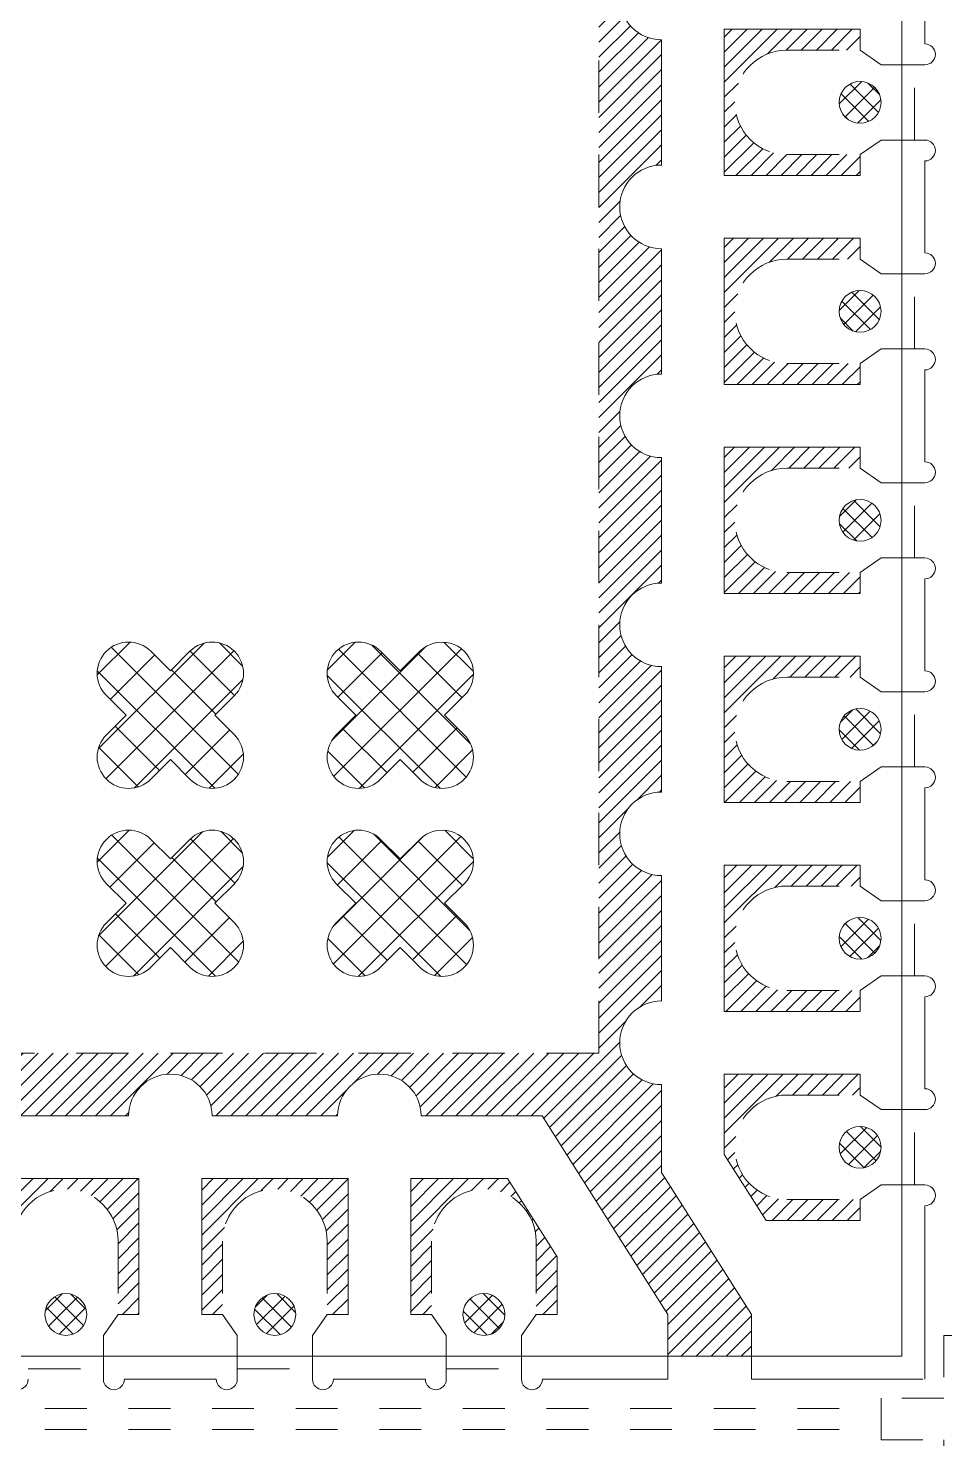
# Model space of a CAD drawing. Header units: millimetres. Extents: x 4471 to 10624, y 832 to 10725.
# Drawn here: x 4548.74 to 4550.933, y 1684.924 to 1688.299 of the extents above; entities that cross this region are included whole.
import ezdxf

# ---------------------------------------------------------------- set-up
doc = ezdxf.new("R2010")
doc.units = ezdxf.units.MM
doc.linetypes.add('HIDDEN', pattern=[0.375, 0.25, -0.125])
for name, color, linetype in [('1', 7, 'Continuous'), ('1D', 4, 'Continuous'), ('BOT', 4, 'Continuous'), ('ETCH', 4, 'Continuous'), ('HALF ETCH ON TOP SIDE', 6, 'Continuous'), ('PKG', 2, 'Continuous')]:
    doc.layers.add(name, color=color, linetype=linetype)
pattern_1 = [(45, (4227.805417, 1676.753815), (-0.0179605122, 0.0179605122), [])]
pattern_2 = [(45, (-21383.37538, -2615.14441), (-0.0449012806, 0.0449012806), []), (135, (-21383.37538, -2615.14441), (-0.0449012806, -0.0449012806), [])]
pattern_3 = [(45, (-21383.37538, -2615.59441), (-0.0449012806, 0.0449012806), []), (135, (-21383.37538, -2615.59441), (-0.0449012806, -0.0449012806), [])]

msp = doc.modelspace()

# ---------------------------------------------------------------- hatches: boundary and pattern name
at = {"layer": 'ETCH'}
h = msp.add_hatch(dxfattribs=at)
h.set_pattern_fill('ANSI31', color=256, scale=0.008, style=0)
h.set_pattern_definition([(45, (4570.453948, 1687.133242), (-0.017960512, 0.017960512), [])])
h.paths.add_polyline_path([(4547.6902, 1694.1214), (4547.8902, 1694.1214), (4547.8902, 1694.0214), (4548.1911, 1693.5464), (4548.4802, 1693.5464, 1), (4548.6802, 1693.5464), (4548.9802, 1693.5464, 1), (4549.1802, 1693.5464), (4549.4802, 1693.5464, 1), (4549.6802, 1693.5464), (4549.9694, 1693.5464), (4550.2702, 1694.0214), (4550.2702, 1694.1214), (4550.4702, 1694.1214), (4550.4702, 1694.0214), (4550.2552, 1693.682), (4550.2552, 1693.4714, 1), (4550.2552, 1693.2714), (4550.2552, 1692.9714, 1), (4550.2552, 1692.7714), (4550.2552, 1692.4714, 1), (4550.2552, 1692.2714), (4550.2552, 1691.9714, 1), (4550.2552, 1691.7714), (4550.2552, 1691.4714, 1), (4550.2552, 1691.2714), (4550.2552, 1690.9714, 1), (4550.2552, 1690.7714), (4550.2552, 1690.4714, 1), (4550.2552, 1690.2714), (4550.2552, 1689.9714, 1), (4550.2552, 1689.7714), (4550.2552, 1689.4714, 1), (4550.2552, 1689.2714), (4550.2552, 1688.9714, 1), (4550.2552, 1688.7714), (4550.2552, 1688.4714, 1), (4550.2552, 1688.2714), (4550.2552, 1687.9714, 1), (4550.2552, 1687.7714), (4550.2552, 1687.4714, 1), (4550.2552, 1687.2714), (4550.2552, 1686.9714, 1), (4550.2552, 1686.7714), (4550.2552, 1686.4714, 1), (4550.2552, 1686.2714), (4550.2552, 1685.9714, 1), (4550.2552, 1685.7714), (4550.2552, 1685.5609), (4550.4702, 1685.2214), (4550.4702, 1685.1214), (4550.2702, 1685.1214), (4550.2702, 1685.2214), (4549.9694, 1685.6964), (4549.6802, 1685.6964, 1), (4549.4802, 1685.6964), (4549.1802, 1685.6964, 1), (4548.9802, 1685.6964), (4548.6802, 1685.6964, 1), (4548.4802, 1685.6964), (4548.1911, 1685.6964), (4547.8902, 1685.2214), (4547.8902, 1685.1214), (4547.6902, 1685.1214), (4547.6902, 1685.2214), (4547.9052, 1685.5609), (4547.9052, 1685.7714, 1), (4547.9052, 1685.9714), (4547.9052, 1686.2714, 1), (4547.9052, 1686.4714), (4547.9052, 1686.7714, 1), (4547.9052, 1686.9714), (4547.9052, 1687.2714, 1), (4547.9052, 1687.4714), (4547.9052, 1687.7714, 1), (4547.9052, 1687.9714), (4547.9052, 1688.2714, 1), (4547.9052, 1688.4714), (4547.9052, 1688.7714, 1), (4547.9052, 1688.9714), (4547.9052, 1689.2714, 1), (4547.9052, 1689.4714), (4547.9052, 1689.7714, 1), (4547.9052, 1689.9714), (4547.9052, 1690.2714, 1), (4547.9052, 1690.4714), (4547.9052, 1690.7714, 1), (4547.9052, 1690.9714), (4547.9052, 1691.2714, 1), (4547.9052, 1691.4714), (4547.9052, 1691.7714, 1), (4547.9052, 1691.9714), (4547.9052, 1692.2714, 1), (4547.9052, 1692.4714), (4547.9052, 1692.7714, 1), (4547.9052, 1692.9714), (4547.9052, 1693.2714, 1), (4547.9052, 1693.4714), (4547.9052, 1693.682), (4547.6902, 1694.0214)])
h.paths.add_polyline_path([(4548.0552, 1693.0464), (4548.0552, 1685.8464), (4550.1052, 1685.8464), (4550.1052, 1693.3964), (4548.4052, 1693.3964)], flags=16)
at = {"layer": 'ETCH', "lineweight": 0}
h = msp.add_hatch(dxfattribs=at)
h.set_pattern_fill('ANSI31', color=256, scale=0.008, angle=180, style=0)
h.set_pattern_definition(pattern_1)
h.paths.add_polyline_path([(4550.7302, 1692.9464), (4550.4052, 1692.9464), (4550.4052, 1693.2964), (4550.7302, 1693.2964), (4550.7302, 1693.2464), (4550.5552, 1693.2464, 1), (4550.5552, 1692.9964), (4550.7302, 1692.9964)])
h.paths.add_polyline_path([(4550.7302, 1692.4464), (4550.4052, 1692.4464), (4550.4052, 1692.7964), (4550.7302, 1692.7964), (4550.7302, 1692.7464), (4550.5552, 1692.7464, 1), (4550.5552, 1692.4964), (4550.7302, 1692.4964)])
h.paths.add_polyline_path([(4550.7302, 1690.9464), (4550.4052, 1690.9464), (4550.4052, 1691.2964), (4550.7302, 1691.2964), (4550.7302, 1691.2464), (4550.5552, 1691.2464, 1), (4550.5552, 1690.9964), (4550.7302, 1690.9964)])
h.paths.add_polyline_path([(4550.7302, 1691.9464), (4550.4052, 1691.9464), (4550.4052, 1692.2964), (4550.7302, 1692.2964), (4550.7302, 1692.2464), (4550.5552, 1692.2464, 1), (4550.5552, 1691.9964), (4550.7302, 1691.9964)])
h.paths.add_polyline_path([(4550.7302, 1690.4464), (4550.4052, 1690.4464), (4550.4052, 1690.7964), (4550.7302, 1690.7964), (4550.7302, 1690.7464), (4550.5552, 1690.7464, 1), (4550.5552, 1690.4964), (4550.7302, 1690.4964)])
h.paths.add_polyline_path([(4550.7302, 1689.9464), (4550.4052, 1689.9464), (4550.4052, 1690.2964), (4550.7302, 1690.2964), (4550.7302, 1690.2464), (4550.5552, 1690.2464, 1), (4550.5552, 1689.9964), (4550.7302, 1689.9964)])
h.paths.add_polyline_path([(4550.7302, 1688.9464), (4550.4052, 1688.9464), (4550.4052, 1689.2964), (4550.7302, 1689.2964), (4550.7302, 1689.2464), (4550.5552, 1689.2464, 1), (4550.5552, 1688.9964), (4550.7302, 1688.9964)])
h.paths.add_polyline_path([(4550.7302, 1693.7964), (4550.7302, 1693.7464), (4550.5552, 1693.7464, 1), (4550.5552, 1693.4964), (4550.7302, 1693.4964), (4550.7302, 1693.4464), (4550.4052, 1693.4464), (4550.4052, 1693.6384), (4550.5053, 1693.7964)])
h.paths.add_polyline_path([(4550.7302, 1691.4464), (4550.4052, 1691.4464), (4550.4052, 1691.7964), (4550.7302, 1691.7964), (4550.7302, 1691.7464), (4550.5552, 1691.7464, 1), (4550.5552, 1691.4964), (4550.7302, 1691.4964)])
h.paths.add_polyline_path([(4550.7302, 1688.2964), (4550.7302, 1688.2464), (4550.5552, 1688.2464, 1), (4550.5552, 1687.9964), (4550.7302, 1687.9964), (4550.7302, 1687.9464), (4550.4052, 1687.9464), (4550.4052, 1688.2964)])
h.paths.add_polyline_path([(4550.7302, 1689.4464), (4550.4052, 1689.4464), (4550.4052, 1689.7964), (4550.7302, 1689.7964), (4550.7302, 1689.7464), (4550.5552, 1689.7464, 1), (4550.5552, 1689.4964), (4550.7302, 1689.4964)])
h.paths.add_polyline_path([(4550.7302, 1688.7964), (4550.7302, 1688.7464), (4550.5552, 1688.7464, 1), (4550.5552, 1688.4964), (4550.7302, 1688.4964), (4550.7302, 1688.4464), (4550.4052, 1688.4464), (4550.4052, 1688.7964)])
h.paths.add_polyline_path([(4550.7302, 1687.4464), (4550.4052, 1687.4464), (4550.4052, 1687.7964), (4550.7302, 1687.7964), (4550.7302, 1687.7464), (4550.5552, 1687.7464, 1), (4550.5552, 1687.4964), (4550.7302, 1687.4964)])
h.paths.add_polyline_path([(4550.7302, 1686.9464), (4550.4052, 1686.9464), (4550.4052, 1687.2964), (4550.7302, 1687.2964), (4550.7302, 1687.2464), (4550.5552, 1687.2464, 1), (4550.5552, 1686.9964), (4550.7302, 1686.9964)])
h.paths.add_polyline_path([(4550.7302, 1685.9464), (4550.4052, 1685.9464), (4550.4052, 1686.2964), (4550.7302, 1686.2964), (4550.7302, 1686.2464), (4550.5552, 1686.2464, 1), (4550.5552, 1685.9964), (4550.7302, 1685.9964)])
h.paths.add_polyline_path([(4550.7302, 1686.4464), (4550.4052, 1686.4464), (4550.4052, 1686.7964), (4550.7302, 1686.7964), (4550.7302, 1686.7464), (4550.5552, 1686.7464, 1), (4550.5552, 1686.4964), (4550.7302, 1686.4964)])
h.paths.add_polyline_path([(4550.5552, 1685.7464, 1), (4550.5552, 1685.4964), (4550.7302, 1685.4964), (4550.7302, 1685.4464), (4550.5053, 1685.4464), (4550.4052, 1685.6044), (4550.4052, 1685.7964), (4550.7302, 1685.7964), (4550.7302, 1685.7464)])
h = msp.add_hatch(dxfattribs=at)
h.set_pattern_fill('ANSI31', color=256, scale=0.008, angle=180, style=0)
h.set_pattern_definition(pattern_1)
h.paths.add_polyline_path([(4550.7302, 1686.2964), (4550.4052, 1686.2964), (4550.4052, 1685.9464), (4550.7302, 1685.9464), (4550.7302, 1685.9964), (4550.5552, 1685.9964, -1), (4550.5552, 1686.2464), (4550.7302, 1686.2464)])
h.paths.add_polyline_path([(4550.7302, 1686.7964), (4550.4052, 1686.7964), (4550.4052, 1686.4464), (4550.7302, 1686.4464), (4550.7302, 1686.4964), (4550.5552, 1686.4964, -1), (4550.5552, 1686.7464), (4550.7302, 1686.7464)])
h.paths.add_polyline_path([(4550.7302, 1688.2964), (4550.4052, 1688.2964), (4550.4052, 1687.9464), (4550.7302, 1687.9464), (4550.7302, 1687.9964), (4550.5552, 1687.9964, -1), (4550.5552, 1688.2464), (4550.7302, 1688.2464)])
h.paths.add_polyline_path([(4550.7302, 1687.2964), (4550.4052, 1687.2964), (4550.4052, 1686.9464), (4550.7302, 1686.9464), (4550.7302, 1686.9964), (4550.5552, 1686.9964, -1), (4550.5552, 1687.2464), (4550.7302, 1687.2464)])
h.paths.add_polyline_path([(4550.7302, 1688.7964), (4550.4052, 1688.7964), (4550.4052, 1688.4464), (4550.7302, 1688.4464), (4550.7302, 1688.4964), (4550.5552, 1688.4964, -1), (4550.5552, 1688.7464), (4550.7302, 1688.7464)])
h.paths.add_polyline_path([(4550.7302, 1689.2964), (4550.4052, 1689.2964), (4550.4052, 1688.9464), (4550.7302, 1688.9464), (4550.7302, 1688.9964), (4550.5552, 1688.9964, -1), (4550.5552, 1689.2464), (4550.7302, 1689.2464)])
h.paths.add_polyline_path([(4550.7302, 1690.2964), (4550.4052, 1690.2964), (4550.4052, 1689.9464), (4550.7302, 1689.9464), (4550.7302, 1689.9964), (4550.5552, 1689.9964, -1), (4550.5552, 1690.2464), (4550.7302, 1690.2464)])
h.paths.add_polyline_path([(4550.7302, 1685.4464), (4550.7302, 1685.4964), (4550.5552, 1685.4964, -1), (4550.5552, 1685.7464), (4550.7302, 1685.7464), (4550.7302, 1685.7964), (4550.4052, 1685.7964), (4550.4052, 1685.6044), (4550.5053, 1685.4464)])
h.paths.add_polyline_path([(4550.7302, 1687.7964), (4550.4052, 1687.7964), (4550.4052, 1687.4464), (4550.7302, 1687.4464), (4550.7302, 1687.4964), (4550.5552, 1687.4964, -1), (4550.5552, 1687.7464), (4550.7302, 1687.7464)])
h.paths.add_polyline_path([(4550.7302, 1690.9464), (4550.7302, 1690.9964), (4550.5552, 1690.9964, -1), (4550.5552, 1691.2464), (4550.7302, 1691.2464), (4550.7302, 1691.2964), (4550.4052, 1691.2964), (4550.4052, 1690.9464)])
h.paths.add_polyline_path([(4550.7302, 1689.7964), (4550.4052, 1689.7964), (4550.4052, 1689.4464), (4550.7302, 1689.4464), (4550.7302, 1689.4964), (4550.5552, 1689.4964, -1), (4550.5552, 1689.7464), (4550.7302, 1689.7464)])
h.paths.add_polyline_path([(4550.7302, 1690.4464), (4550.7302, 1690.4964), (4550.5552, 1690.4964, -1), (4550.5552, 1690.7464), (4550.7302, 1690.7464), (4550.7302, 1690.7964), (4550.4052, 1690.7964), (4550.4052, 1690.4464)])
h.paths.add_polyline_path([(4550.7302, 1691.7964), (4550.4052, 1691.7964), (4550.4052, 1691.4464), (4550.7302, 1691.4464), (4550.7302, 1691.4964), (4550.5552, 1691.4964, -1), (4550.5552, 1691.7464), (4550.7302, 1691.7464)])
h.paths.add_polyline_path([(4550.7302, 1692.2964), (4550.4052, 1692.2964), (4550.4052, 1691.9464), (4550.7302, 1691.9464), (4550.7302, 1691.9964), (4550.5552, 1691.9964, -1), (4550.5552, 1692.2464), (4550.7302, 1692.2464)])
h.paths.add_polyline_path([(4550.7302, 1693.2964), (4550.4052, 1693.2964), (4550.4052, 1692.9464), (4550.7302, 1692.9464), (4550.7302, 1692.9964), (4550.5552, 1692.9964, -1), (4550.5552, 1693.2464), (4550.7302, 1693.2464)])
h.paths.add_polyline_path([(4550.7302, 1692.7964), (4550.4052, 1692.7964), (4550.4052, 1692.4464), (4550.7302, 1692.4464), (4550.7302, 1692.4964), (4550.5552, 1692.4964, -1), (4550.5552, 1692.7464), (4550.7302, 1692.7464)])
h.paths.add_polyline_path([(4550.5552, 1693.4964, -1), (4550.5552, 1693.7464), (4550.7302, 1693.7464), (4550.7302, 1693.7964), (4550.5053, 1693.7964), (4550.4052, 1693.6384), (4550.4052, 1693.4464), (4550.7302, 1693.4464), (4550.7302, 1693.4964)])
h = msp.add_hatch(dxfattribs=at)
h.set_pattern_fill('ANSI31', color=256, scale=0.008, style=0)
h.set_pattern_definition(pattern_1)
h.paths.add_polyline_path([(4548.1552, 1685.3595), (4548.1552, 1685.2214), (4548.2052, 1685.2214), (4548.2052, 1685.3964, -1), (4548.4552, 1685.3964), (4548.4552, 1685.2214), (4548.5052, 1685.2214), (4548.5052, 1685.5464), (4548.2736, 1685.5464)])
h.paths.add_polyline_path([(4548.6552, 1685.2214), (4548.6552, 1685.5464), (4549.0052, 1685.5464), (4549.0052, 1685.2214), (4548.9552, 1685.2214), (4548.9552, 1685.3964, 1), (4548.7052, 1685.3964), (4548.7052, 1685.2214)])
h.paths.add_polyline_path([(4549.6552, 1685.2214), (4549.6552, 1685.5464), (4549.8869, 1685.5464), (4550.0052, 1685.3595), (4550.0052, 1685.2214), (4549.9552, 1685.2214), (4549.9552, 1685.3964, 1), (4549.7052, 1685.3964), (4549.7052, 1685.2214)])
h.paths.add_polyline_path([(4549.1552, 1685.2214), (4549.1552, 1685.5464), (4549.5052, 1685.5464), (4549.5052, 1685.2214), (4549.4552, 1685.2214), (4549.4552, 1685.3964, 1), (4549.2052, 1685.3964), (4549.2052, 1685.2214)])
at = {"layer": 'HALF ETCH ON TOP SIDE', "linetype": 'ByBlock', "lineweight": 0}
h = msp.add_hatch(dxfattribs=at)
h.set_pattern_fill('ANSI37', color=256, scale=0.01)
h.set_pattern_definition([(45, (4427.12646, 1689.164763), (-0.02245064, 0.02245064), []), (135, (4427.12646, 1689.164763), (-0.02245064, -0.02245064), [])])
h.paths.add_polyline_path([(4548.3802, 1685.2214, 1), (4548.2802, 1685.2214, 1)])
h.paths.add_polyline_path([(4550.7802, 1685.6214, 1), (4550.6802, 1685.6214, 1)])
h.paths.add_polyline_path([(4550.7802, 1686.1214, 1), (4550.6802, 1686.1214, 1)])
h.paths.add_polyline_path([(4550.7802, 1686.6214, 1), (4550.6802, 1686.6214, 1)])
h.paths.add_polyline_path([(4550.7802, 1687.1214, 1), (4550.6802, 1687.1214, 1)])
h.paths.add_polyline_path([(4550.7802, 1687.6214, 1), (4550.6802, 1687.6214, 1)])
h.paths.add_polyline_path([(4550.7802, 1688.1214, 1), (4550.6802, 1688.1214, 1)])
h.paths.add_polyline_path([(4550.7802, 1688.6214, 1), (4550.6802, 1688.6214, 1)])
h.paths.add_polyline_path([(4550.7802, 1689.1214, 1), (4550.6802, 1689.1214, 1)])
h.paths.add_polyline_path([(4550.7802, 1689.6214, 1), (4550.6802, 1689.6214, 1)])
h.paths.add_polyline_path([(4550.7802, 1690.1214, 1), (4550.6802, 1690.1214, 1)])
h.paths.add_polyline_path([(4550.7802, 1690.6214, 1), (4550.6802, 1690.6214, 1)])
h.paths.add_polyline_path([(4547.4802, 1690.6214, 1), (4547.3802, 1690.6214, 1)])
h.paths.add_polyline_path([(4547.4802, 1690.1214, 1), (4547.3802, 1690.1214, 1)])
h.paths.add_polyline_path([(4547.4802, 1689.6214, 1), (4547.3802, 1689.6214, 1)])
h.paths.add_polyline_path([(4550.7802, 1691.1214, 1), (4550.6802, 1691.1214, 1)])
h.paths.add_polyline_path([(4550.7802, 1691.6214, 1), (4550.6802, 1691.6214, 1)])
h.paths.add_polyline_path([(4550.7802, 1692.1214, 1), (4550.6802, 1692.1214, 1)])
h.paths.add_polyline_path([(4550.7802, 1692.6214, 1), (4550.6802, 1692.6214, 1)])
h.paths.add_polyline_path([(4550.7802, 1693.1214, 1), (4550.6802, 1693.1214, 1)])
h.paths.add_polyline_path([(4547.4802, 1692.6214, 1), (4547.3802, 1692.6214, 1)])
h.paths.add_polyline_path([(4547.4802, 1692.1214, 1), (4547.3802, 1692.1214, 1)])
h.paths.add_polyline_path([(4547.4802, 1691.6214, 1), (4547.3802, 1691.6214, 1)])
h.paths.add_polyline_path([(4547.4802, 1691.1214, 1), (4547.3802, 1691.1214, 1)])
h.paths.add_polyline_path([(4547.4802, 1689.1214, 1), (4547.3802, 1689.1214, 1)])
h.paths.add_polyline_path([(4547.4802, 1688.6214, 1), (4547.3802, 1688.6214, 1)])
h.paths.add_polyline_path([(4548.8802, 1685.2214, 1), (4548.7802, 1685.2214, 1)])
h.paths.add_polyline_path([(4549.3802, 1685.2214, 1), (4549.2802, 1685.2214, 1)])
h.paths.add_polyline_path([(4549.8802, 1685.2214, 1), (4549.7802, 1685.2214, 1)])
h.paths.add_polyline_path([(4550.7802, 1693.6214, 1), (4550.6802, 1693.6214, 1)])
h.paths.add_polyline_path([(4549.3802, 1694.0214, 1), (4549.2802, 1694.0214, 1)])
h.paths.add_polyline_path([(4548.8802, 1694.0214, 1), (4548.7802, 1694.0214, 1)])
h.paths.add_polyline_path([(4548.3802, 1694.0214, 1), (4548.2802, 1694.0214, 1)])
h.paths.add_polyline_path([(4549.8802, 1694.0214, 1), (4549.7802, 1694.0214, 1)])
h.paths.add_polyline_path([(4547.4802, 1693.1214, 1), (4547.3802, 1693.1214, 1)])
h.paths.add_polyline_path([(4547.4802, 1688.1214, 1), (4547.3802, 1688.1214, 1)])
h.paths.add_polyline_path([(4547.4802, 1687.1214, 1), (4547.3802, 1687.1214, 1)])
h.paths.add_polyline_path([(4547.4802, 1687.6214, 1), (4547.3802, 1687.6214, 1)])
h.paths.add_polyline_path([(4547.4802, 1686.1214, 1), (4547.3802, 1686.1214, 1)])
h.paths.add_polyline_path([(4547.4802, 1693.6214, 1), (4547.3802, 1693.6214, 1)])
h.paths.add_polyline_path([(4547.4802, 1686.6214, 1), (4547.3802, 1686.6214, 1)])
h.paths.add_polyline_path([(4547.4802, 1685.6214, 1), (4547.3802, 1685.6214, 1)])
at = {"layer": 'HALF ETCH ON TOP SIDE', "linetype": 'ByBlock', "lineweight": 0, "ltscale": 100}
h = msp.add_hatch(dxfattribs=at)
h.set_pattern_fill('ANSI37', color=256, scale=0.02)
h.set_pattern_definition(pattern_3)
h.paths.add_polyline_path([(4549.1863, 1686.6552), (4549.2333, 1686.6082, -1), (4549.1272, 1686.5021), (4549.0802, 1686.5491), (4549.0333, 1686.5021, -1), (4548.9272, 1686.6082), (4548.9742, 1686.6552), (4548.9272, 1686.7021, -1), (4549.0333, 1686.8082), (4549.0802, 1686.7612), (4549.1272, 1686.8082, -1), (4549.2333, 1686.7021)])
h = msp.add_hatch(dxfattribs=at)
h.set_pattern_fill('ANSI37', color=256, scale=0.02)
h.set_pattern_definition(pattern_3)
h.paths.add_polyline_path([(4549.7363, 1686.6552), (4549.7833, 1686.6082, -1), (4549.6772, 1686.5021), (4549.6302, 1686.5491), (4549.5833, 1686.5021, -1), (4549.4772, 1686.6082), (4549.5242, 1686.6552), (4549.4772, 1686.7021, -1), (4549.5833, 1686.8082), (4549.6302, 1686.7612), (4549.6772, 1686.8082, -1), (4549.7833, 1686.7021)])
h = msp.add_hatch(dxfattribs=at)
h.set_pattern_fill('ANSI37', color=256, scale=0.02)
h.set_pattern_definition(pattern_2)
h.paths.add_polyline_path([(4549.1863, 1686.2052), (4549.2333, 1686.1582, -1), (4549.1272, 1686.0521), (4549.0802, 1686.0991), (4549.0333, 1686.0521, -1), (4548.9272, 1686.1582), (4548.9742, 1686.2052), (4548.9272, 1686.2521, -1), (4549.0333, 1686.3582), (4549.0802, 1686.3112), (4549.1272, 1686.3582, -1), (4549.2333, 1686.2521)])
h = msp.add_hatch(dxfattribs=at)
h.set_pattern_fill('ANSI37', color=256, scale=0.02)
h.set_pattern_definition(pattern_2)
h.paths.add_polyline_path([(4549.7363, 1686.2052), (4549.7833, 1686.1582, -1), (4549.6772, 1686.0521), (4549.6302, 1686.0991), (4549.5833, 1686.0521, -1), (4549.4772, 1686.1582), (4549.5242, 1686.2052), (4549.4772, 1686.2521, -1), (4549.5833, 1686.3582), (4549.6302, 1686.3112), (4549.6772, 1686.3582, -1), (4549.7833, 1686.2521)])

# ---------------------------------------------------------------- linework, layer by layer
at = {"lineweight": 0}
for p, q in [((4550.4052, 1687.9464, 0.0291), (4550.4052, 1688.2964, 0.0291)), ((4550.4052, 1688.2964, 0.0291), (4550.7302, 1688.2964, 0.0291)), ((4550.7302, 1688.2964, 0.0291), (4550.7302, 1688.2464, 0.0291)), ((4550.2552, 1687.9714, 0.0291), (4550.2552, 1688.2714, 0.0291)), ((4550.7802, 1688.2114, 0.0291), (4550.7302, 1688.2464, 0.0291)), ((4550.7802, 1688.2114, 0.0291), (4550.8852, 1688.2114, 0.0291)), ((4550.7302, 1687.9964, 0.0291), (4550.7802, 1688.0314, 0.0291)), ((4550.8852, 1688.0314, 0.0291), (4550.7802, 1688.0314, 0.0291)), ((4550.7302, 1687.9964, 0.0291), (4550.7302, 1687.9464, 0.0291)), ((4550.7302, 1687.9464, 0.0291), (4550.4052, 1687.9464, 0.0291)), ((4550.2552, 1687.4714, 0.0291), (4550.2552, 1687.7714, 0.0291)), ((4550.4052, 1687.4464, 0.0291), (4550.4052, 1687.7964, 0.0291)), ((4550.4052, 1687.7964, 0.0291), (4550.7302, 1687.7964, 0.0291)), ((4550.7302, 1687.7964, 0.0291), (4550.7302, 1687.7464, 0.0291)), ((4550.7802, 1687.7114, 0.0291), (4550.7302, 1687.7464, 0.0291)), ((4550.7802, 1687.7114, 0.0291), (4550.8852, 1687.7114, 0.0291)), ((4550.7302, 1687.4964, 0.0291), (4550.7802, 1687.5314, 0.0291)), ((4550.8852, 1687.5314, 0.0291), (4550.7802, 1687.5314, 0.0291)), ((4550.7302, 1687.4964, 0.0291), (4550.7302, 1687.4464, 0.0291)), ((4550.7302, 1687.4464, 0.0291), (4550.4052, 1687.4464, 0.0291)), ((4550.2552, 1686.9714, 0.0291), (4550.2552, 1687.2714, 0.0291)), ((4550.4052, 1686.9464, 0.0291), (4550.4052, 1687.2964, 0.0291)), ((4550.4052, 1687.2964, 0.0291), (4550.7302, 1687.2964, 0.0291)), ((4550.7302, 1687.2964, 0.0291), (4550.7302, 1687.2464, 0.0291)), ((4550.7802, 1687.2114, 0.0291), (4550.7302, 1687.2464, 0.0291)), ((4550.7802, 1687.2114, 0.0291), (4550.8852, 1687.2114, 0.0291)), ((4550.7302, 1686.9964, 0.0291), (4550.7802, 1687.0314, 0.0291)), ((4550.8852, 1687.0314, 0.0291), (4550.7802, 1687.0314, 0.0291)), ((4550.7302, 1686.9964, 0.0291), (4550.7302, 1686.9464, 0.0291)), ((4550.7302, 1686.9464, 0.0291), (4550.4052, 1686.9464, 0.0291)), ((4550.4052, 1686.4464, 0.0291), (4550.4052, 1686.7964, 0.0291)), ((4550.4052, 1686.7964, 0.0291), (4550.7302, 1686.7964, 0.0291)), ((4550.7302, 1686.7964, 0.0291), (4550.7302, 1686.7464, 0.0291)), ((4550.2552, 1686.4714, 0.0291), (4550.2552, 1686.7714, 0.0291)), ((4550.7802, 1686.7114, 0.0291), (4550.7302, 1686.7464, 0.0291)), ((4550.7802, 1686.7114, 0.0291), (4550.8852, 1686.7114, 0.0291)), ((4550.7302, 1686.4964, 0.0291), (4550.7802, 1686.5314, 0.0291)), ((4550.8852, 1686.5314, 0.0291), (4550.7802, 1686.5314, 0.0291)), ((4550.7302, 1686.4964, 0.0291), (4550.7302, 1686.4464, 0.0291)), ((4550.7302, 1686.4464, 0.0291), (4550.4052, 1686.4464, 0.0291)), ((4550.4052, 1685.9464, 0.0291), (4550.4052, 1686.2964, 0.0291)), ((4550.4052, 1686.2964, 0.0291), (4550.7302, 1686.2964, 0.0291)), ((4550.7302, 1686.2964, 0.0291), (4550.7302, 1686.2464, 0.0291)), ((4550.2552, 1685.9714, 0.0291), (4550.2552, 1686.2714, 0.0291)), ((4550.7802, 1686.2114, 0.0291), (4550.7302, 1686.2464, 0.0291)), ((4550.7802, 1686.2114, 0.0291), (4550.8852, 1686.2114, 0.0291)), ((4550.7302, 1685.9964, 0.0291), (4550.7802, 1686.0314, 0.0291)), ((4550.8852, 1686.0314, 0.0291), (4550.7802, 1686.0314, 0.0291)), ((4550.7302, 1685.9964, 0.0291), (4550.7302, 1685.9464, 0.0291)), ((4550.7302, 1685.9464, 0.0291), (4550.4052, 1685.9464, 0.0291)), ((4550.7302, 1685.7964, 0.0291), (4550.4052, 1685.7964, 0.0291)), ((4550.4052, 1685.7964, 0.0291), (4550.4052, 1685.6044, 0.0291)), ((4550.7302, 1685.7464, 0.0291), (4550.7302, 1685.7964, 0.0291)), ((4550.2552, 1685.5609, 0.0291), (4550.2552, 1685.7714, 0.0291)), ((4550.7802, 1685.7114, 0.0291), (4550.7302, 1685.7464, 0.0291)), ((4550.7802, 1685.7114, 0.0291), (4550.8852, 1685.7114, 0.0291)), ((4548.6802, 1685.6964, 0.0291), (4548.9802, 1685.6964, 0.0291)), ((4549.1802, 1685.6964, 0.0291), (4549.4802, 1685.6964, 0.0291)), ((4549.6802, 1685.6964, 0.0291), (4549.9694, 1685.6964, 0.0291)), ((4550.2702, 1685.2214, 0.0291), (4549.9694, 1685.6964, 0.0291)), ((4550.5053, 1685.4464, 0.0291), (4550.4052, 1685.6044, 0.0291)), ((4548.6552, 1685.5464, 0.0291), (4549.0052, 1685.5464, 0.0291)), ((4549.0052, 1685.5464, 0.0291), (4549.0052, 1685.2214, 0.0291)), ((4549.1552, 1685.2214, 0.0291), (4549.1552, 1685.5464, 0.0291)), ((4549.1552, 1685.5464, 0.0291), (4549.5052, 1685.5464, 0.0291)), ((4549.5052, 1685.5464, 0.0291), (4549.5052, 1685.2214, 0.0291)), ((4549.6552, 1685.2214, 0.0291), (4549.6552, 1685.5464, 0.0291)), ((4549.6552, 1685.5464, 0.0291), (4549.8869, 1685.5464, 0.0291)), ((4550.0052, 1685.3595, 0.0291), (4549.8869, 1685.5464, 0.0291)), ((4550.4702, 1685.2214, 0.0291), (4550.2552, 1685.5609, 0.0291)), ((4550.7302, 1685.4964, 0.0291), (4550.7802, 1685.5314, 0.0291)), ((4550.8852, 1685.5314, 0.0291), (4550.7802, 1685.5314, 0.0291)), ((4550.7302, 1685.4464, 0.0291), (4550.7302, 1685.4964, 0.0291)), ((4550.5053, 1685.4464, 0.0291), (4550.7302, 1685.4464, 0.0291)), ((4550.0052, 1685.3595, 0.0291), (4550.0052, 1685.2214, 0.0291)), ((4548.9552, 1685.2214, 0.0291), (4548.9202, 1685.1714, 0.0291)), ((4549.0052, 1685.2214, 0.0291), (4548.9552, 1685.2214, 0.0291)), ((4549.2052, 1685.2214, 0.0291), (4549.1552, 1685.2214, 0.0291)), ((4549.2402, 1685.1714, 0.0291), (4549.2052, 1685.2214, 0.0291)), ((4549.4552, 1685.2214, 0.0291), (4549.4202, 1685.1714, 0.0291)), ((4549.5052, 1685.2214, 0.0291), (4549.4552, 1685.2214, 0.0291)), ((4549.7052, 1685.2214, 0.0291), (4549.6552, 1685.2214, 0.0291)), ((4549.7402, 1685.1714, 0.0291), (4549.7052, 1685.2214, 0.0291)), ((4549.9552, 1685.2214, 0.0291), (4549.9202, 1685.1714, 0.0291)), ((4550.0052, 1685.2214, 0.0291), (4549.9552, 1685.2214, 0.0291)), ((4550.4702, 1685.2214, 0.0291), (4550.4702, 1685.0664, 0.0291)), ((4548.9202, 1685.1714, 0.0291), (4548.9202, 1685.0664, 0.0291)), ((4549.2402, 1685.0664, 0.0291), (4549.2402, 1685.1714, 0.0291)), ((4549.4202, 1685.1714, 0.0291), (4549.4202, 1685.0664, 0.0291)), ((4549.7402, 1685.0664, 0.0291), (4549.7402, 1685.1714, 0.0291)), ((4549.9202, 1685.1714, 0.0291), (4549.9202, 1685.0664, 0.0291)), ((4550.4702, 1685.0664, 0.0291), (4550.8802, 1685.0664, 0.0291))]:
    msp.add_line(p, q, dxfattribs=at)
at = {"linetype": 'ByBlock', "lineweight": 0, "ltscale": 100, "elevation": 0.0291}
for points in [[(4549.2333, 1686.6082, -1), (4549.1272, 1686.5021), (4549.0802, 1686.5491), (4549.0333, 1686.5021, -1), (4548.9272, 1686.6082), (4548.9742, 1686.6552), (4548.9272, 1686.7021, -1), (4549.0333, 1686.8082), (4549.0802, 1686.7612), (4549.1272, 1686.8082, -1), (4549.2333, 1686.7021), (4549.1863, 1686.6552)], [(4549.7833, 1686.6082, -1), (4549.6772, 1686.5021), (4549.6302, 1686.5491), (4549.5833, 1686.5021, -1), (4549.4772, 1686.6082), (4549.5242, 1686.6552), (4549.4772, 1686.7021, -1), (4549.5833, 1686.8082), (4549.6302, 1686.7612), (4549.6772, 1686.8082, -1), (4549.7833, 1686.7021), (4549.7363, 1686.6552)], [(4549.2333, 1686.1582, -1), (4549.1272, 1686.0521), (4549.0802, 1686.0991), (4549.0333, 1686.0521, -1), (4548.9272, 1686.1582), (4548.9742, 1686.2052), (4548.9272, 1686.2521, -1), (4549.0333, 1686.3582), (4549.0802, 1686.3112), (4549.1272, 1686.3582, -1), (4549.2333, 1686.2521), (4549.1863, 1686.2052)], [(4549.7833, 1686.1582, -1), (4549.6772, 1686.0521), (4549.6302, 1686.0991), (4549.5833, 1686.0521, -1), (4549.4772, 1686.1582), (4549.5242, 1686.2052), (4549.4772, 1686.2521, -1), (4549.5833, 1686.3582), (4549.6302, 1686.3112), (4549.6772, 1686.3582, -1), (4549.7833, 1686.2521), (4549.7363, 1686.2052)]]:
    msp.add_lwpolyline(points, format="xyb", close=True, dxfattribs=at)
at = {"lineweight": 0, "elevation": 0.0291}
for points in [[(4549.9702, 1685.0664), (4550.2702, 1685.0664), (4550.2702, 1685.2214)], [(4548.9702, 1685.0664), (4549.1902, 1685.0664)], [(4549.4702, 1685.0664), (4549.6902, 1685.0664)]]:
    msp.add_lwpolyline(points, dxfattribs=at)
at = {"linetype": 'ByBlock', "lineweight": 0}
for centre in [(4550.7302, 1688.1214, 0.0291), (4550.7302, 1687.6214, 0.0291), (4550.7302, 1687.1214, 0.0291), (4550.7302, 1686.6214, 0.0291), (4550.7302, 1686.1214, 0.0291), (4550.7302, 1685.6214, 0.0291), (4548.8302, 1685.2214, 0.0291), (4549.3302, 1685.2214, 0.0291), (4549.8302, 1685.2214, 0.0291)]:
    msp.add_circle(centre, 0.05, dxfattribs=at)
at = {"lineweight": 0}
for centre, radius, start, end in [((4550.2552, 1688.3714, 0.0291), 0.1, 90, 270), ((4550.2552, 1687.8714, 0.0291), 0.1, 90, 270), ((4550.2552, 1687.3714, 0.0291), 0.1, 90, 270), ((4550.2552, 1686.8714, 0.0291), 0.1, 90, 270), ((4550.2552, 1686.3714, 0.0291), 0.1, 90, 270), ((4550.2552, 1685.8714, 0.0291), 0.1, 90, 270), ((4549.0802, 1685.6964, 0.0291), 0.1, 0, 180), ((4549.5802, 1685.6964, 0.0291), 0.1, 0, 180), ((4548.7152, 1685.0664, 0.0291), 0.025, 180, 360), ((4548.9452, 1685.0664, 0.0291), 0.025, 180, 360), ((4549.2152, 1685.0664, 0.0291), 0.025, 180, 360), ((4549.4452, 1685.0664, 0.0291), 0.025, 180, 360), ((4549.7152, 1685.0664, 0.0291), 0.025, 180, 360), ((4549.9452, 1685.0664, 0.0291), 0.025, 180, 360)]:
    msp.add_arc(centre, radius, start, end, dxfattribs=at)
at = {"layer": '1', "color": 0, "lineweight": 9}
for p, q in [((4550.8852, 1688.4814, 0.0291), (4550.8852, 1688.2614, 0.0291)), ((4550.8852, 1687.9814, 0.0291), (4550.8852, 1687.7614, 0.0291)), ((4550.8852, 1687.4814, 0.0291), (4550.8852, 1687.2614, 0.0291)), ((4550.8852, 1686.9814, 0.0291), (4550.8852, 1686.7614, 0.0291)), ((4550.8852, 1686.4814, 0.0291), (4550.8852, 1686.2614, 0.0291)), ((4550.8852, 1685.9814, 0.0291), (4550.8852, 1685.7614, 0.0291)), ((4550.8852, 1685.4814, 0.0291), (4550.8852, 1685.0664, 0.0291))]:
    msp.add_line(p, q, dxfattribs=at)
at = {"layer": '1', "lineweight": 9}
for centre in [(4550.8852, 1688.2364, 0.0291), (4550.8852, 1688.0064, 0.0291), (4550.8852, 1687.7364, 0.0291), (4550.8852, 1687.5064, 0.0291), (4550.8852, 1687.2364, 0.0291), (4550.8852, 1687.0064, 0.0291), (4550.8852, 1686.7364, 0.0291), (4550.8852, 1686.5064, 0.0291), (4550.8852, 1686.2364, 0.0291), (4550.8852, 1686.0064, 0.0291), (4550.8852, 1685.7364, 0.0291), (4550.8852, 1685.5064, 0.0291)]:
    msp.add_arc(centre, 0.025, 270, 90, dxfattribs=at)
at = {"layer": '1D', "color": 4, "linetype": 'HIDDEN', "lineweight": 9, "ltscale": 0.2}
for p, q in [((4547.3802, 1684.9964, 0.0291), (4550.7802, 1684.9964, 0.0291)), ((4547.3802, 1684.9964, 0.0291), (4550.7802, 1684.9964, 0.0291)), ((4547.3802, 1684.9464, 0.0291), (4550.7802, 1684.9464, 0.0291)), ((4547.3802, 1684.9464, 0.0291), (4550.7802, 1684.9464, 0.0291))]:
    msp.add_line(p, q, dxfattribs=at)
at = {"layer": '1D', "color": 4, "linetype": 'HIDDEN', "lineweight": 9, "ltscale": 0.5, "elevation": 0.0291}
for points in [[(4550.8602, 1688.0314), (4550.8602, 1688.2114)], [(4550.8602, 1687.5314), (4550.8602, 1687.7114)], [(4550.8602, 1687.0314), (4550.8602, 1687.2114)], [(4550.8602, 1686.5314), (4550.8602, 1686.7114)], [(4550.8602, 1686.0314), (4550.8602, 1686.2114)], [(4550.8602, 1685.5314), (4550.8602, 1685.7114)]]:
    msp.add_lwpolyline(points, dxfattribs=at)
at = {"layer": '1D', "color": 4, "linetype": 'HIDDEN', "lineweight": 9, "ltscale": 0.2, "elevation": 0.0291}
msp.add_lwpolyline([(4550.9302, 1685.1714), (4550.9302, 1685.0214), (4550.7802, 1685.0214), (4550.7802, 1684.9214), (4550.9302, 1684.9214), (4550.9302, 1684.7714), (4551.0302, 1684.7714), (4551.0302, 1684.9214), (4551.1802, 1684.9214), (4551.1802, 1685.0214), (4551.0302, 1685.0214), (4551.0302, 1685.1714)], close=True, dxfattribs=at)
at = {"layer": 'BOT', "color": 4, "linetype": 'HIDDEN', "lineweight": 0, "ltscale": 0.5}
for p, q in [((4550.5552, 1688.2464, 0.0291), (4550.7302, 1688.2464, 0.0291)), ((4550.5552, 1687.9964, 0.0291), (4550.7302, 1687.9964, 0.0291)), ((4550.5552, 1687.7464, 0.0291), (4550.7302, 1687.7464, 0.0291)), ((4550.5552, 1687.4964, 0.0291), (4550.7302, 1687.4964, 0.0291)), ((4550.5552, 1687.2464, 0.0291), (4550.7302, 1687.2464, 0.0291)), ((4550.5552, 1686.9964, 0.0291), (4550.7302, 1686.9964, 0.0291)), ((4550.5552, 1686.7464, 0.0291), (4550.7302, 1686.7464, 0.0291)), ((4550.5552, 1686.4964, 0.0291), (4550.7302, 1686.4964, 0.0291)), ((4550.5552, 1686.2464, 0.0291), (4550.7302, 1686.2464, 0.0291)), ((4550.5552, 1685.9964, 0.0291), (4550.7302, 1685.9964, 0.0291)), ((4550.5552, 1685.7464, 0.0291), (4550.7302, 1685.7464, 0.0291)), ((4550.5552, 1685.4964, 0.0291), (4550.7302, 1685.4964, 0.0291)), ((4548.9552, 1685.3964, 0.0291), (4548.9552, 1685.2214, 0.0291)), ((4549.2052, 1685.3964, 0.0291), (4549.2052, 1685.2214, 0.0291)), ((4549.4552, 1685.3964, 0.0291), (4549.4552, 1685.2214, 0.0291)), ((4549.7052, 1685.3964, 0.0291), (4549.7052, 1685.2214, 0.0291)), ((4549.9552, 1685.3964, 0.0291), (4549.9552, 1685.2214, 0.0291))]:
    msp.add_line(p, q, dxfattribs=at)
at = {"layer": 'BOT', "color": 4, "linetype": 'HIDDEN', "lineweight": 0, "ltscale": 0.5, "elevation": 0.0291}
msp.add_lwpolyline([(4548.0552, 1685.8464), (4548.0552, 1693.0464), (4548.4052, 1693.3964), (4550.1052, 1693.3964), (4550.1052, 1685.8464)], close=True, dxfattribs=at)
for points in [[(4548.7402, 1685.0914), (4548.9202, 1685.0914)], [(4548.7402, 1685.0914), (4548.9202, 1685.0914)], [(4549.2402, 1685.0914), (4549.4202, 1685.0914)], [(4549.7402, 1685.0914), (4549.9202, 1685.0914)]]:
    msp.add_lwpolyline(points, dxfattribs=at)
at = {"layer": 'BOT', "color": 4, "linetype": 'HIDDEN', "lineweight": 0, "ltscale": 0.5}
for centre, start, end in [((4550.5552, 1688.1214, 0.0291), 90, 270), ((4550.5552, 1687.6214, 0.0291), 90, 270), ((4550.5552, 1687.1214, 0.0291), 90, 270), ((4550.5552, 1686.6214, 0.0291), 90, 270), ((4550.5552, 1686.1214, 0.0291), 90, 270), ((4550.5552, 1685.6214, 0.0291), 90, 270), ((4548.8302, 1685.3964, 0.0291), 360, 180), ((4549.3302, 1685.3964, 0.0291), 360, 180), ((4549.8302, 1685.3964, 0.0291), 360, 180)]:
    msp.add_arc(centre, 0.125, start, end, dxfattribs=at)
at = {"layer": 'PKG', "linetype": 'Continuous', "lineweight": 9, "elevation": 0.0291}
msp.add_lwpolyline([(4547.3302, 1685.1214), (4547.3302, 1694.1214), (4550.8302, 1694.1214), (4550.8302, 1685.1214)], close=True, dxfattribs=at)
msp.add_lwpolyline([(4547.3302, 1685.1214), (4547.3302, 1694.1214), (4550.8302, 1694.1214), (4550.8302, 1685.1214)], close=True, dxfattribs=at)

doc.saveas('drawing.dxf')
